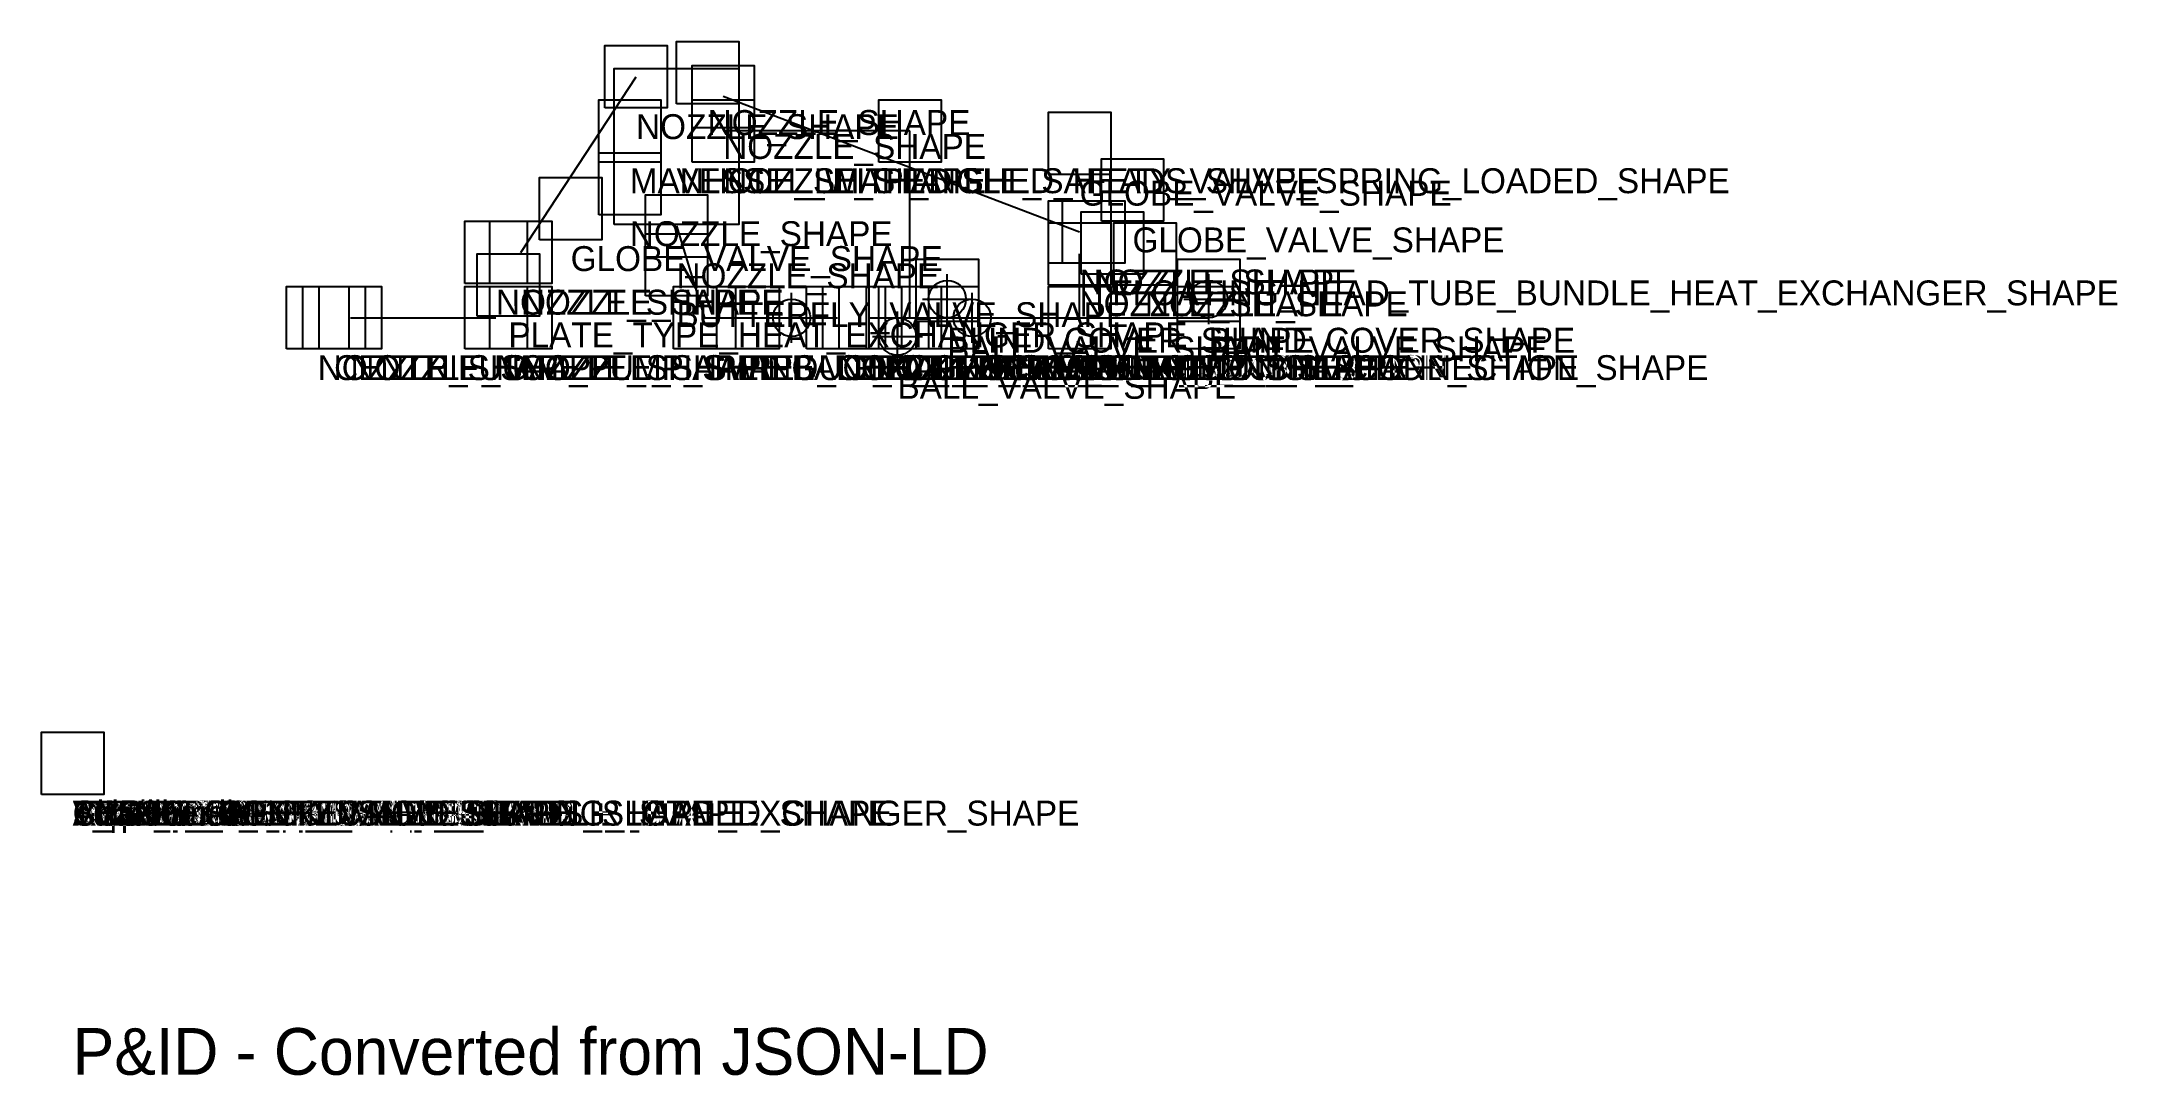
# Model space of a CAD drawing. Header units: metres. Extents: x -10 to 657, y -100 to 232.
import ezdxf

# ---------------------------------------------------------------- set-up
doc = ezdxf.new("R2010")
doc.units = ezdxf.units.M
for name, color, linetype in [('COMPONENTS', 1, 'Continuous'), ('CONNECTIONS', 2, 'Continuous'), ('LABELS', 7, 'Continuous')]:
    doc.layers.add(name, color=color, linetype=linetype)

# ---------------------------------------------------------------- blocks, each defined once
blk = doc.blocks.new('COMPONENT')
blk.add_lwpolyline([(-10, -10), (-10, 10), (10, 10), (10, -10), (-10, -10)])
blk = doc.blocks.new('VALVE')
for points in [[(0, -8), (0, 8)], [(-8, 0), (8, 0)]]:
    blk.add_lwpolyline(points)
blk.add_circle((0, 0), 6)
blk = doc.blocks.new('TANK')
blk.add_lwpolyline([(-20, -25), (-20, 25), (20, 25), (20, -25), (-20, -25)])

msp = doc.modelspace()

# ---------------------------------------------------------------- linework, layer by layer
at = {"layer": 'CONNECTIONS'}
for p, q in [((144, 164), (181, 220.36)), ((323.5, 170.5), (209, 214)), ((269, 203), (209, 203)), ((269, 143), (269, 203)), ((194, 172.5), (203, 143)), ((323.5, 143), (323.5, 163.5)), ((281, 143), (281, 151.8)), ((365, 143), (365, 151.8)), ((89.25, 143), (136, 143)), ((203, 143), (217, 143)), ((217, 143), (245.75, 143)), ((256.25, 143), (265, 143)), ((265, 143), (265, 137)), ((265, 143), (269, 143)), ((269, 143), (281, 143)), ((281, 143), (323.5, 143)), ((323.5, 143), (365, 143))]:
    msp.add_line(p, q, dxfattribs=at)

# ---------------------------------------------------------------- block references
at = {"layer": 'COMPONENTS'}
for name, p in [('COMPONENT', (181, 220.36)), ('COMPONENT', (204, 221.68)), ('TANK', (194, 198)), ('COMPONENT', (209, 214)), ('COMPONENT', (179, 203)), ('COMPONENT', (209, 203)), ('COMPONENT', (269, 203)), ('COMPONENT', (323.5, 199)), ('COMPONENT', (179, 186)), ('COMPONENT', (340.5, 184)), ('COMPONENT', (160, 178)), ('COMPONENT', (194, 172.5)), ('COMPONENT', (323.5, 170.5)), ('COMPONENT', (328, 170.5)), ('COMPONENT', (136, 164)), ('COMPONENT', (144, 164)), ('COMPONENT', (323.5, 163.5)), ('COMPONENT', (334, 167)), ('COMPONENT', (344.5, 163.5)), ('COMPONENT', (194, 160)), ('COMPONENT', (140, 153.5)), ('COMPONENT', (281, 151.8)), ('COMPONENT', (365, 151.8)), ('VALVE', (281, 149)), ('VALVE', (365, 149)), ('COMPONENT', (78.75, 143)), ('COMPONENT', (84, 143)), ('COMPONENT', (89.25, 143)), ('COMPONENT', (136, 143)), ('COMPONENT', (144, 143)), ('COMPONENT', (203, 143)), ('COMPONENT', (217, 143)), ('VALVE', (231, 143)), ('COMPONENT', (245.75, 143)), ('COMPONENT', (251, 143)), ('COMPONENT', (256.25, 143)), ('COMPONENT', (265, 143)), ('COMPONENT', (269, 143)), ('COMPONENT', (281, 143)), ('VALVE', (289, 143)), ('COMPONENT', (323.5, 143)), ('COMPONENT', (365, 143)), ('VALVE', (265, 137)), ('COMPONENT', (0, 0)), ('COMPONENT', (0, 0)), ('COMPONENT', (0, 0)), ('COMPONENT', (0, 0)), ('COMPONENT', (0, 0)), ('COMPONENT', (0, 0)), ('COMPONENT', (0, 0)), ('COMPONENT', (0, 0)), ('COMPONENT', (0, 0)), ('COMPONENT', (0, 0)), ('COMPONENT', (0, 0)), ('COMPONENT', (0, 0)), ('COMPONENT', (0, 0)), ('COMPONENT', (0, 0)), ('COMPONENT', (0, 0)), ('COMPONENT', (0, 0)), ('COMPONENT', (0, 0)), ('COMPONENT', (0, 0)), ('COMPONENT', (0, 0)), ('COMPONENT', (0, 0)), ('COMPONENT', (0, 0)), ('COMPONENT', (0, 0)), ('COMPONENT', (0, 0)), ('COMPONENT', (0, 0)), ('COMPONENT', (0, 0)), ('COMPONENT', (0, 0))]:
    msp.add_blockref(name, p, dxfattribs=at)

# ---------------------------------------------------------------- texts
at = {"layer": 'LABELS'}
for s, height, p in [('NOZZLE_SHAPE', 8, (181, 200.36)), ('NOZZLE_SHAPE', 8, (204, 201.68)), ('NOZZLE_SHAPE', 8, (209, 194)), ('MANHOLE_SHAPE', 8, (179, 183)), ('VESSEL_WITH_DISHED_HEADS_SHAPE', 8, (194, 183)), ('NOZZLE_SHAPE', 8, (209, 183)), ('ANGLE_SAFETY_VALVE_SPRING_LOADED_SHAPE', 8, (269, 183)), ('GLOBE_VALVE_SHAPE', 8, (323.5, 179)), ('NOZZLE_SHAPE', 8, (179, 166)), ('GLOBE_VALVE_SHAPE', 8, (340.5, 164)), ('GLOBE_VALVE_SHAPE', 8, (160, 158)), ('NOZZLE_SHAPE', 8, (194, 152.5)), ('NOZZLE_SHAPE', 8, (323.5, 150.5)), ('NOZZLE_SHAPE', 8, (328, 150.5)), ('FLOATING_HEAD_TUBE_BUNDLE_HEAT_EXCHANGER_SHAPE', 8, (334, 147)), ('NOZZLE_SHAPE', 8, (136, 144)), ('NOZZLE_SHAPE', 8, (144, 144)), ('BUTTERFLY_VALVE_SHAPE', 8, (194, 140)), ('NOZZLE_SHAPE', 8, (323.5, 143.5)), ('NOZZLE_SHAPE', 8, (344.5, 143.5)), ('PLATE_TYPE_HEAT_EXCHANGER_SHAPE', 8, (140, 133.5)), ('BLIND_COVER_SHAPE', 8, (281, 131.8)), ('BALL_VALVE_SHAPE', 8, (281, 129)), ('BLIND_COVER_SHAPE', 8, (365, 131.8)), ('BALL_VALVE_SHAPE', 8, (365, 129)), ('NOZZLE_SHAPE', 8, (78.75, 123)), ('CENTRIFUGAL_PUMP_SHAPE', 8, (84, 123)), ('NOZZLE_SHAPE', 8, (89.25, 123)), ('NOZZLE_SHAPE', 8, (136, 123)), ('NOZZLE_SHAPE', 8, (144, 123)), ('SWING_CHECK_VALVE_SHAPE', 8, (203, 123)), ('REDUCER_GENERAL_SHAPE', 8, (217, 123)), ('BALL_VALVE_SHAPE', 8, (231, 123)), ('NOZZLE_SHAPE', 8, (245.75, 123)), ('RECIPROCATING_PUMP_SHAPE', 8, (251, 123)), ('NOZZLE_SHAPE', 8, (256.25, 123)), ('T_TYPE_CONNECTION_SHAPE', 8, (265, 123)), ('T_TYPE_CONNECTION_SHAPE', 8, (269, 123)), ('T_TYPE_CONNECTION_SHAPE', 8, (281, 123)), ('BALL_VALVE_SHAPE', 8, (289, 123)), ('T_TYPE_CONNECTION_SHAPE', 8, (323.5, 123)), ('T_TYPE_CONNECTION_SHAPE', 8, (365, 123)), ('BALL_VALVE_SHAPE', 8, (265, 117)), ('ANGLE_SAFETY_VALVE_SPRING_LOADED_SHAPE', 8, (0, -20)), ('VESSEL_WITH_DISHED_HEADS_SHAPE', 8, (0, -20)), ('TubeBundle-1', 8, (0, -20)), ('T_TYPE_CONNECTION_SHAPE', 8, (0, -20)), ('SWING_CHECK_VALVE_SHAPE', 8, (0, -20)), ('Chamber-1', 8, (0, -20)), ('Chamber-2', 8, (0, -20)), ('Chamber-3', 8, (0, -20)), ('Chamber-4', 8, (0, -20)), ('Chamber-5', 8, (0, -20)), ('Chamber-6', 8, (0, -20)), ('Chamber-7', 8, (0, -20)), ('Chamber-8', 8, (0, -20)), ('CENTRIFUGAL_PUMP_SHAPE', 8, (0, -20)), ('GLOBE_VALVE_SHAPE', 8, (0, -20)), ('Displacer-1', 8, (0, -20)), ('RECIPROCATING_PUMP_SHAPE', 8, (0, -20)), ('PLATE_TYPE_HEAT_EXCHANGER_SHAPE', 8, (0, -20)), ('FLOATING_HEAD_TUBE_BUNDLE_HEAT_EXCHANGER_SHAPE', 8, (0, -20)), ('MANHOLE_SHAPE', 8, (0, -20)), ('NOZZLE_SHAPE', 8, (0, -20)), ('BALL_VALVE_SHAPE', 8, (0, -20)), ('BUTTERFLY_VALVE_SHAPE', 8, (0, -20)), ('BLIND_COVER_SHAPE', 8, (0, -20)), ('REDUCER_GENERAL_SHAPE', 8, (0, -20)), ('Impeller-1', 8, (0, -20)), ('P&ID - Converted from JSON-LD', 15, (0, -100))]:
    msp.add_text(s, height=height, dxfattribs=at).set_placement(p)

doc.saveas('drawing.dxf')
